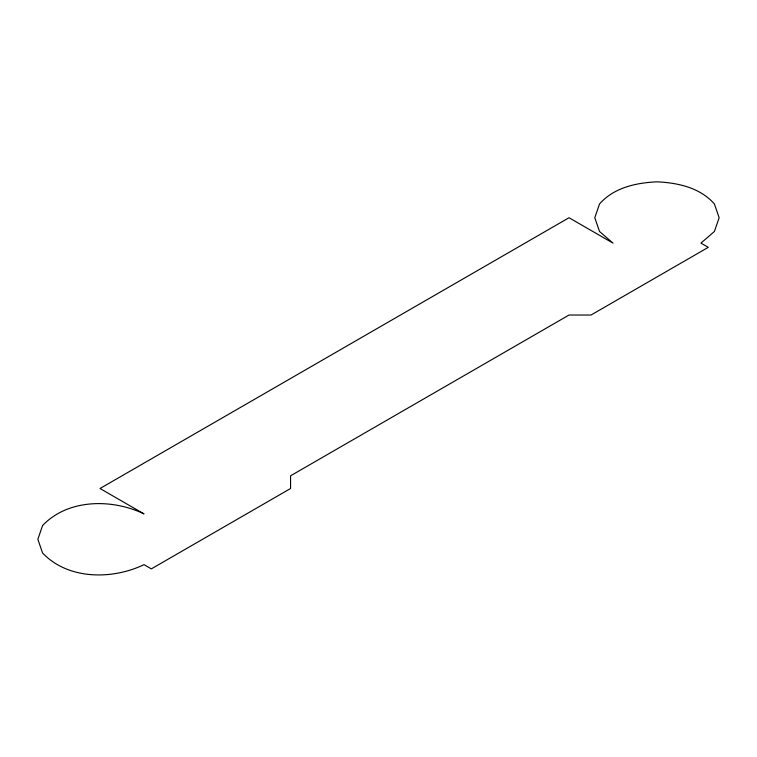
<?xml version="1.0" encoding="UTF-8"?>
<svg xmlns="http://www.w3.org/2000/svg" width="757" height="757" viewBox="0 0 757 757"><rect width="100%" height="100%" fill="white"/><g stroke="black" fill="none" stroke-linecap="round" stroke-linejoin="round"><path stroke-width="1.14" d="M42.581 525.538L37.85 539.268L42.581 553.007C68.149 579.9 112.273 579.89 144 564.656L151.324 568.886L290.565 488.502L290.565 475.812L569.027 315.035L591.018 315.035L708.268 247.34L700.935 243.111L714.419 231.462L719.15 217.732L714.419 203.993C700.036 187.575 677.865 182.806 656.972 181.831C636.069 182.806 613.899 187.575 599.525 203.993L594.784 217.732L599.525 231.462L613 243.111L569.027 217.732L100.028 488.502L144 513.889C112.273 498.645 68.149 498.645 42.581 525.538"/></g></svg>
